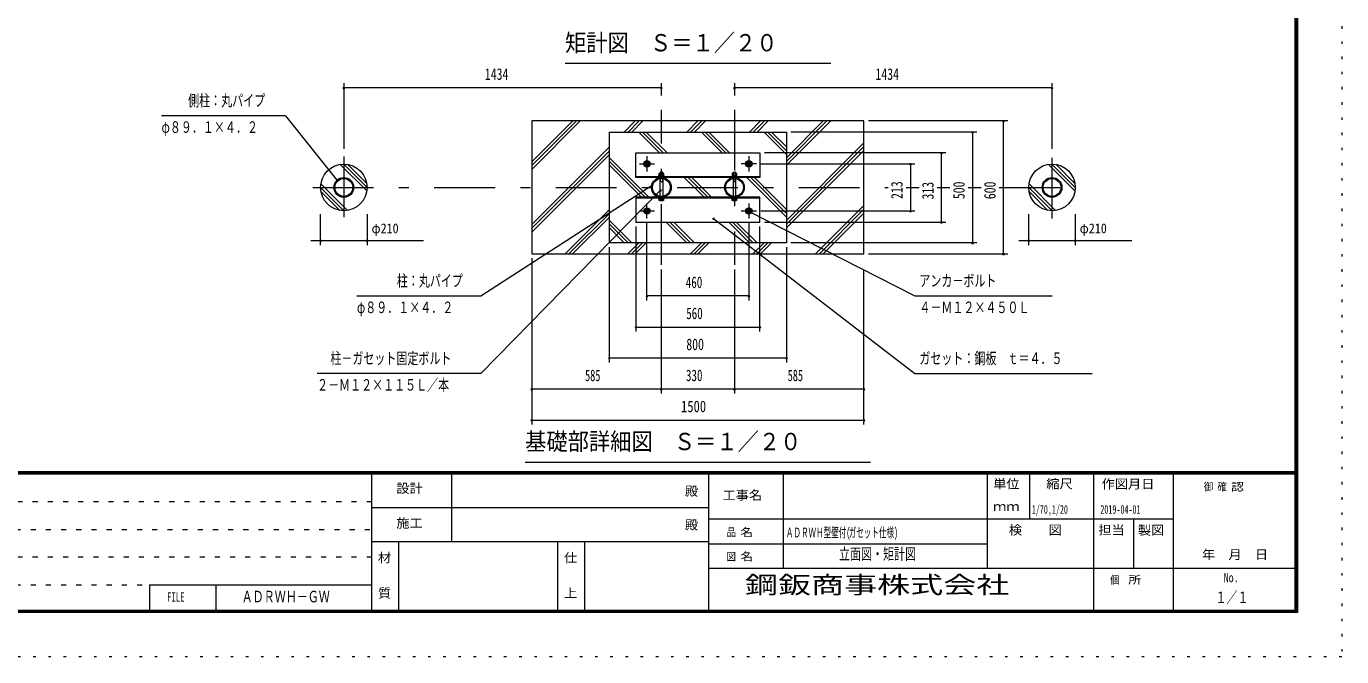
# Model space of a CAD drawing. Units: millimetres, scale not verified, with parts at other scales. Extents: x -34086 to 34091, y -14700 to 14700.
# Drawn here: x 13301 to 34091, y -14700 to -4742 of the extents above; entities that cross this region are included whole.
import ezdxf
from ezdxf.enums import TextEntityAlignment as Align

# ---------------------------------------------------------------- set-up
doc = ezdxf.new("R2010")
doc.units = ezdxf.units.MM
doc.header["$LTSCALE"] = 80
for name, pattern in [('USER1', [3, 1, -2]), ('USER3', [24, 12, -5, 2, -5]), ('USER4', [3, 0.5, -2.5])]:
    doc.linetypes.add(name, pattern=pattern)
doc.layers.add('0-1_0-F1TEXT', color=7, linetype='Continuous')
doc.layers.add('0-E_2-5DIM', color=7, linetype='Continuous')
for name, color, linetype, lineweight in [('0-6_2-02BOLD', 7, 'Continuous', 18), ('0-8_2-22CENTER', 3, 'USER3', 18), ('0-9_2-42THIN', 4, 'Continuous', 18), ('0-A_2-52DIM', 3, 'Continuous', 18), ('0-B_2-62HATCH', 2, 'Continuous', 18), ('0-C_F-F1PAPER', 5, 'Continuous', 18), ('0-D_F-E_J_ADD', 5, 'USER4', 18)]:
    doc.layers.add(name, color=color, linetype=linetype, lineweight=lineweight)
doc.styles.add('ＭＳ ゴシック', font='')
doc.styles.get('ＭＳ ゴシック').set_extended_font_data('MS Gothic')

msp = doc.modelspace()

# ---------------------------------------------------------------- linework, layer by layer
at = {"layer": '0-6_2-02BOLD'}
for p, q in [((23321.07, -7065.21), (23321.07, -7097.05)), ((23355.42, -7097.05), (23355.42, -7065.21)), ((24472.25, -7062.05), (24472.25, -7052.14)), ((24476.07, -7097.05), (24476.07, -7065.21)), ((24510.43, -7097.05), (24510.43, -7065.21)), ((24527.6, -7065.21), (24527.6, -7097.05)), ((22935.74, -7115.6), (24895.75, -7115.6)), ((23317.24, -7426.75), (23317.24, -7147.44)), ((23359.25, -7198.09), (23317.24, -7198.09)), ((23327.75, -7107.54), (23338.25, -7097.05)), ((23338.25, -7107.54), (23348.75, -7097.05)), ((23359.25, -7147.44), (23359.25, -7426.75)), ((23375.87, -7097.05), (23375.87, -7107.54)), ((23380.25, -7107.54), (23380.25, -7115.6)), ((24451.25, -7107.54), (24451.25, -7115.6)), ((24455.63, -7097.05), (24455.63, -7107.54)), ((24472.25, -7147.44), (24472.25, -7426.75)), ((24514.25, -7198.09), (24472.25, -7198.09)), ((24482.75, -7107.54), (24493.25, -7097.05)), ((24493.25, -7107.54), (24503.75, -7097.05)), ((24514.25, -7426.75), (24514.25, -7147.44)), ((24895.75, -7458.6), (22935.74, -7458.6)), ((23296.25, -7466.65), (23296.25, -7458.6)), ((23321.07, -7466.65), (23321.07, -7491.48)), ((23355.42, -7491.48), (23355.42, -7466.65)), ((23372.6, -7466.65), (23372.6, -7491.48)), ((24451.25, -7466.65), (24451.25, -7458.6)), ((24476.07, -7466.65), (24476.07, -7491.48)), ((24510.43, -7466.65), (24510.43, -7491.48))]:
    msp.add_line(p, q, dxfattribs=at)
for points in [[(21290.75, -8337.1), (26540.75, -8337.1), (26540.75, -6237.1), (21290.75, -6237.1)], [(22515.75, -8162.1), (22515.75, -6412.1), (25315.75, -6412.1), (25315.75, -8162.1)], [(22935.74, -7131.35), (22935.74, -6739.35), (24895.75, -6739.35), (24895.75, -7131.35)], [(23127.93, -6944.1), (23145.1, -6914.35), (23127.93, -6884.6), (23093.57, -6884.6), (23076.4, -6914.35), (23093.57, -6944.1)], [(24737.93, -6944.1), (24755.1, -6914.35), (24737.93, -6884.6), (24703.57, -6884.6), (24686.4, -6914.35), (24703.57, -6944.1)], [(24895.75, -7834.85), (24895.75, -7442.85), (22935.74, -7442.85), (22935.74, -7834.85)], [(23127.93, -7630.1), (23093.57, -7630.1), (23076.4, -7659.85), (23093.57, -7689.6), (23127.93, -7689.6), (23145.1, -7659.85)], [(24703.57, -7689.6), (24737.93, -7689.6), (24755.1, -7659.85), (24737.93, -7630.1), (24703.57, -7630.1), (24686.4, -7659.85)]]:
    msp.add_lwpolyline(points, close=True, dxfattribs=at)
for points in [[(23303.9, -7097.05), (23303.9, -7065.21), (23309.38, -7062.05), (23367.12, -7062.05), (23372.6, -7065.21), (23372.6, -7097.05)], [(23359.25, -7052.14), (23352.25, -7045.14), (23324.25, -7045.14), (23317.24, -7052.14)], [(23359.25, -7062.05), (23359.25, -7052.14), (23317.24, -7052.14), (23317.24, -7062.05)], [(24527.6, -7065.21), (24522.12, -7062.05), (24464.38, -7062.05), (24458.9, -7065.21), (24458.9, -7097.05)], [(24514.25, -7062.05), (24514.25, -7052.14), (24472.25, -7052.14), (24479.25, -7045.14), (24507.25, -7045.14), (24514.25, -7052.14)], [(23380.25, -7107.54), (23296.25, -7107.54), (23296.25, -7115.6)], [(23300.63, -7107.54), (23300.63, -7097.05), (23375.87, -7097.05)], [(24451.25, -7107.54), (24535.25, -7107.54), (24535.25, -7115.6)], [(24530.87, -7107.54), (24530.87, -7097.05), (24455.63, -7097.05)], [(23296.25, -7466.65), (23380.25, -7466.65), (23380.25, -7458.6)], [(23372.6, -7491.48), (23367.12, -7494.65), (23309.38, -7494.65), (23303.9, -7491.48), (23303.9, -7466.65)], [(24451.25, -7466.65), (24535.25, -7466.65), (24535.25, -7458.6)], [(24464.38, -7494.65), (24458.9, -7491.48), (24458.9, -7466.65)], [(24527.6, -7466.65), (24527.6, -7491.48), (24522.12, -7494.65), (24464.38, -7494.65)]]:
    msp.add_lwpolyline(points, dxfattribs=at)
for centre, radius in [((18319.25, -7287.1), 367.5), ((23110.75, -6914.35), 49), ((23110.75, -6914.35), 37.62), ((23110.75, -6914.35), 28.88), ((23110.75, -6914.35), 21), ((24720.75, -6914.35), 49), ((24720.75, -6914.35), 37.62), ((24720.75, -6914.35), 28.88), ((24720.75, -6914.35), 21), ((29512.25, -7287.1), 367.5), ((18319.25, -7287.1), 155.93), ((18319.25, -7287.1), 141.22), ((23338.25, -7287.1), 155.93), ((23338.25, -7287.1), 141.22), ((24493.25, -7287.1), 155.93), ((24493.25, -7287.1), 141.22), ((29512.25, -7287.1), 155.93), ((29512.25, -7287.1), 141.22), ((23110.75, -7659.85), 49), ((23110.75, -7659.85), 37.62), ((23110.75, -7659.85), 28.88), ((23110.75, -7659.85), 21), ((24720.75, -7659.85), 49), ((24720.75, -7659.85), 37.62), ((24720.75, -7659.85), 28.88), ((24720.75, -7659.85), 21)]:
    msp.add_circle(centre, radius, dxfattribs=at)
for centre, radius, start, end in [((23312.48, -7075.29), 13.24, 49.5701, 90), ((23338.25, -7110.27), 48.23, 69.13593, 110.86406), ((23364.01, -7075.29), 13.24, 90, 130.42989), ((24467.48, -7075.29), 13.24, 49.5701, 90), ((24493.25, -7110.27), 48.23, 69.13593, 110.86406), ((24519.02, -7075.29), 13.24, 90, 130.42989), ((23312.48, -7481.41), 13.24, 270, 310.42989), ((23338.25, -7446.42), 48.23, 249.13593, 290.86406), ((23364.01, -7481.41), 13.24, 229.5701, 270), ((24467.48, -7481.41), 13.24, 270, 310.42989), ((24493.25, -7446.42), 48.23, 249.13593, 290.86406), ((24519.02, -7481.41), 13.24, 229.5701, 270)]:
    msp.add_arc(centre, radius, start, end, dxfattribs=at)
at = {"layer": '0-8_2-22CENTER'}
for p, q in [((23338.25, -8512.1), (23338.25, -6062.09)), ((24493.25, -6062.1), (24493.25, -8512.1)), ((18319.25, -6797.1), (18319.25, -7777.1)), ((23110.75, -6794.84), (23110.75, -7033.85)), ((24720.75, -6794.84), (24720.75, -7033.85)), ((29512.25, -7777.1), (29512.25, -6797.1)), ((22991.24, -6914.35), (23230.25, -6914.35)), ((24840.26, -6914.35), (24601.25, -6914.35)), ((17829.25, -7287.1), (26922.17, -7287.1)), ((27205.75, -7287.1), (27410.15, -7287.1)), ((27695.75, -7287.1), (27898.12, -7287.1)), ((28185.75, -7287.1), (28393.38, -7287.1)), ((28675.75, -7287.1), (30002.25, -7287.1)), ((23230.25, -7659.85), (22991.24, -7659.85)), ((23110.75, -7779.35), (23110.75, -7540.34)), ((24840.26, -7659.85), (24601.25, -7659.85)), ((24720.75, -7540.34), (24720.75, -7779.35))]:
    msp.add_line(p, q, dxfattribs=at)
at = {"layer": '0-9_2-42THIN'}
for p, q in [((23322.5, -7062.05), (23322.5, -7046.89)), ((23354, -7046.89), (23354, -7062.05)), ((24477.5, -7062.05), (24477.5, -7046.89)), ((24509, -7046.89), (24509, -7062.05))]:
    msp.add_line(p, q, dxfattribs=at)
for points in [[(23317.24, -7207.18), (23322.5, -7198.09), (23322.5, -7146.75)], [(23354, -7146.75), (23354, -7198.09), (23359.25, -7207.18)], [(24477.5, -7146.75), (24477.5, -7198.09), (24472.25, -7207.18)], [(24514.25, -7207.18), (24509, -7198.09), (24509, -7146.75)]]:
    msp.add_lwpolyline(points, dxfattribs=at)
for centre in [(23110.75, -6914.35), (24720.75, -6914.35), (23110.75, -7659.85), (24720.75, -7659.85)]:
    msp.add_circle(centre, 15.75, dxfattribs=at)
at = {"layer": '0-A_2-52DIM'}
for p, q in [((26015.75, -5327.1), (21815.75, -5327.1)), ((18333.25, -5712.53), (18305.25, -5712.53)), ((18319.25, -5642.53), (18319.25, -6675.54)), ((23338.25, -5712.53), (18319.25, -5712.53)), ((23352.25, -5712.53), (23324.25, -5712.53)), ((23338.25, -5832.9), (23338.25, -5642.53)), ((24507.25, -5712.53), (24479.25, -5712.53)), ((24493.25, -5642.53), (24493.25, -5832.9)), ((29512.25, -5712.53), (24493.25, -5712.53)), ((29526.25, -5712.53), (29498.25, -5712.53)), ((29512.25, -6675.54), (29512.25, -5642.53)), ((17397.96, -6154.7), (15437.96, -6154.7)), ((17397.96, -6154.7), (18216.03, -7179.44)), ((28325.75, -6412.1), (25385.75, -6412.1)), ((28815.75, -6237.1), (26610.75, -6237.1)), ((28269.75, -6412.1), (28241.75, -6412.1)), ((28255.75, -6412.1), (28255.75, -8162.1)), ((28759.75, -6237.1), (28731.75, -6237.1)), ((28745.75, -8337.1), (28745.75, -6237.1)), ((27835.75, -6739.35), (24965.75, -6739.35)), ((27779.75, -6739.35), (27751.75, -6739.35)), ((27765.75, -7834.85), (27765.75, -6739.35)), ((24910.25, -6914.35), (27345.75, -6914.35)), ((27289.75, -6914.35), (27261.75, -6914.35)), ((27275.75, -6914.35), (27275.75, -7659.85)), ((18230.03, -7179.44), (18202.03, -7179.44)), ((20485.75, -9002.1), (23193.4, -7251.66)), ((23207.4, -7251.66), (23179.4, -7251.66)), ((23340.99, -7329.82), (23312.99, -7329.82)), ((24741.46, -7667.12), (24713.46, -7667.12)), ((24727.46, -7667.12), (27345.75, -9002.1)), ((27345.75, -7659.85), (24910.25, -7659.85)), ((27289.75, -7659.85), (27261.75, -7659.85)), ((17951.75, -8197.1), (17951.75, -7707.1)), ((18686.75, -7707.1), (18686.75, -8197.1)), ((23110.75, -9072.1), (23110.75, -7849.36)), ((24177.83, -7776.36), (24149.83, -7776.36)), ((24163.83, -7776.36), (27345.75, -10227.1)), ((24720.75, -7849.36), (24720.75, -9072.1)), ((24965.75, -7834.85), (27835.75, -7834.85)), ((27779.75, -7834.85), (27751.75, -7834.85)), ((29144.75, -8197.1), (29144.75, -7707.1)), ((29879.75, -7707.1), (29879.75, -8197.1)), ((22935.74, -7904.85), (22935.74, -9562.1)), ((24895.75, -9562.1), (24895.75, -7904.85)), ((17796.36, -8127.1), (19579.25, -8127.1)), ((17965.75, -8127.1), (17937.75, -8127.1)), ((18700.75, -8127.1), (18672.75, -8127.1)), ((22515.75, -10052.1), (22515.75, -8232.1)), ((25315.75, -8232.1), (25315.75, -10052.1)), ((28325.75, -8162.1), (25385.75, -8162.1)), ((28269.75, -8162.1), (28241.75, -8162.1)), ((28989.36, -8127.1), (30772.25, -8127.1)), ((29158.75, -8127.1), (29130.75, -8127.1)), ((29893.75, -8127.1), (29865.75, -8127.1)), ((21290.75, -8407.1), (21290.75, -11032.1)), ((26610.75, -8337.1), (28815.75, -8337.1)), ((28759.75, -8337.1), (28731.75, -8337.1)), ((23338.25, -10542.1), (23338.25, -8582.1)), ((24493.25, -8582.1), (24493.25, -10542.1)), ((26540.75, -11032.1), (26540.75, -8582.1)), ((18525.75, -9002.1), (20485.75, -9002.1)), ((23124.75, -9002.1), (23096.75, -9002.1)), ((24720.75, -9002.1), (23110.75, -9002.1)), ((24734.75, -9002.1), (24706.75, -9002.1)), ((27345.75, -9002.1), (29515.75, -9002.1)), ((22949.75, -9492.1), (22921.75, -9492.1)), ((22935.74, -9492.1), (24895.75, -9492.1)), ((24909.75, -9492.1), (24881.75, -9492.1)), ((22529.75, -9982.1), (22501.75, -9982.1)), ((25315.75, -9982.09), (22515.75, -9982.09)), ((25329.75, -9982.1), (25301.75, -9982.1)), ((27345.74, -10227.1), (30145.74, -10227.1)), ((21304.75, -10472.1), (21276.75, -10472.1)), ((26540.75, -10472.1), (21290.75, -10472.1)), ((23352.25, -10472.1), (23324.25, -10472.1)), ((24507.25, -10472.1), (24479.25, -10472.1)), ((26554.75, -10472.1), (26526.75, -10472.1)), ((21304.75, -10962.1), (21276.75, -10962.1)), ((21290.75, -10962.1), (26540.75, -10962.1)), ((26554.75, -10962.1), (26526.75, -10962.1)), ((21185.75, -11627.1), (26645.75, -11627.1))]:
    msp.add_line(p, q, dxfattribs=at)
msp.add_lwpolyline([(23326.99, -7329.82), (20485.75, -10227.1), (17895.74, -10227.1)], dxfattribs=at)
for centre in [(18319.25, -5712.53), (23338.25, -5712.53), (24493.25, -5712.53), (29512.25, -5712.53), (28255.75, -6412.1), (28745.75, -6237.1), (27765.75, -6739.35), (27275.75, -6914.35), (18216.03, -7179.44), (23193.4, -7251.66), (23326.99, -7329.82), (24727.46, -7667.12), (27275.75, -7659.85), (24163.83, -7776.36), (27765.75, -7834.85), (17951.75, -8127.1), (18686.75, -8127.1), (28255.75, -8162.1), (29144.75, -8127.1), (29879.75, -8127.1), (28745.75, -8337.1), (23110.75, -9002.1), (24720.75, -9002.1), (22935.75, -9492.1), (24895.75, -9492.1), (22515.75, -9982.1), (25315.75, -9982.1), (21290.75, -10472.1), (23338.25, -10472.1), (24493.25, -10472.1), (26540.75, -10472.1), (21290.75, -10962.1), (26540.75, -10962.1)]:
    msp.add_arc(centre, 14, 180, 0, dxfattribs=at)
at = {"layer": '0-B_2-62HATCH'}
for p, q in [((21290.75, -7001.65), (22055.3, -6237.1)), ((21995.9, -6237.1), (21290.75, -6942.25)), ((21290.75, -6882.85), (21936.5, -6237.1)), ((22751.45, -6412.1), (22926.46, -6237.1)), ((22985.86, -6237.1), (22810.85, -6412.1)), ((22870.25, -6412.1), (23045.25, -6237.1)), ((22981.35, -6412.1), (23308.6, -6739.35)), ((23040.75, -6412.1), (23368, -6739.35)), ((23427.4, -6739.35), (23100.15, -6412.1)), ((23741.4, -6412.1), (23916.4, -6237.1)), ((23975.8, -6237.1), (23800.8, -6412.1)), ((23860.2, -6412.1), (24035.2, -6237.1)), ((24298.55, -6739.35), (23971.3, -6412.1)), ((24030.7, -6412.1), (24357.95, -6739.35)), ((24090.1, -6412.1), (24417.34, -6739.35)), ((24731.35, -6412.1), (24906.35, -6237.1)), ((24965.75, -6237.1), (24790.75, -6412.1)), ((24850.15, -6412.1), (25025.15, -6237.1)), ((24961.25, -6412.1), (25315.75, -6766.6)), ((25020.65, -6412.1), (25315.75, -6707.2)), ((25315.75, -6647.8), (25080.04, -6412.1)), ((25315.75, -6817.65), (25896.3, -6237.1)), ((25955.7, -6237.1), (25315.75, -6877.05)), ((25315.75, -6936.44), (26015.1, -6237.1)), ((21290.75, -7872.8), (22515.75, -6647.8)), ((26540.75, -6582.6), (25315.75, -7807.6)), ((26540.75, -6642), (25315.75, -7867)), ((22515.75, -6707.2), (21290.75, -7932.2)), ((21290.75, -7991.6), (22515.75, -6766.6)), ((22515.75, -6817.65), (23140.95, -7442.85)), ((25315.75, -7926.39), (26540.75, -6701.39)), ((18262.97, -6923.93), (18682.42, -7343.38)), ((18686.75, -7288.32), (18318.03, -6919.6)), ((18382.99, -6925.17), (18681.18, -7223.35)), ((23081.55, -7442.85), (22515.75, -6877.05)), ((22515.75, -6936.44), (23022.15, -7442.85)), ((29455.97, -6923.93), (29875.41, -7343.38)), ((29879.75, -7288.32), (29511.03, -6919.6)), ((29575.99, -6925.17), (29874.18, -7223.35)), ((18375.53, -7650.26), (17956.08, -7230.82)), ((23700.6, -7131.35), (24012.1, -7442.85)), ((24071.5, -7442.85), (23759.99, -7131.35)), ((23819.39, -7131.35), (24130.89, -7442.85)), ((25315.75, -7756.55), (24690.55, -7131.35)), ((24749.95, -7131.35), (25315.75, -7697.15)), ((25315.75, -7637.75), (24809.35, -7131.35)), ((29568.53, -7650.26), (29149.08, -7230.82)), ((17951.75, -7285.88), (18320.47, -7654.59)), ((18255.5, -7649.03), (17957.32, -7350.85)), ((29144.75, -7285.88), (29513.47, -7654.59)), ((29448.5, -7649.03), (29150.32, -7350.85)), ((22515.75, -7637.75), (21816.4, -8337.1)), ((25776.2, -8337.1), (26540.75, -7572.55)), ((26540.75, -7631.95), (25835.6, -8337.1)), ((25895, -8337.1), (26540.75, -7691.34)), ((21875.8, -8337.1), (22515.75, -7697.15)), ((22515.75, -7756.55), (21935.2, -8337.1)), ((22515.75, -7807.6), (22870.24, -8162.1)), ((22810.85, -8162.1), (22515.75, -7867)), ((23741.4, -8162.1), (23414.15, -7834.85)), ((23800.8, -8162.1), (23473.55, -7834.85)), ((23532.94, -7834.85), (23860.2, -8162.1)), ((24404.1, -7834.85), (24731.35, -8162.1)), ((24790.75, -8162.1), (24463.5, -7834.85)), ((24522.89, -7834.85), (24850.14, -8162.1)), ((22751.45, -8162.1), (22515.75, -7926.39)), ((22981.35, -8162.1), (22806.35, -8337.1)), ((22865.75, -8337.1), (23040.75, -8162.1)), ((23100.15, -8162.1), (22925.15, -8337.1)), ((23971.3, -8162.1), (23796.3, -8337.1)), ((24030.7, -8162.1), (23855.7, -8337.1)), ((23915.1, -8337.1), (24090.1, -8162.1)), ((24961.25, -8162.1), (24786.25, -8337.1)), ((24845.65, -8337.1), (25020.65, -8162.1)), ((25080.04, -8162.1), (24905.05, -8337.1))]:
    msp.add_line(p, q, dxfattribs=at)
at = {"layer": '0-C_F-F1PAPER'}
for p, q in [((33355.86, -11781), (-6754.13, -11781)), ((-6754.13, -11784.5), (33355.86, -11784.5)), ((33355.86, -11788), (-6754.13, -11788)), ((-6754.13, -11791.5), (33355.86, -11791.5)), ((33355.86, -11795), (-6754.13, -11795)), ((-6754.13, -11798.5), (33355.86, -11798.5)), ((33355.86, -11802), (-6754.13, -11802)), ((-6754.13, -11805.5), (33355.86, -11805.5)), ((33355.86, -11809), (-6754.13, -11809)), ((-6754.13, -11812.5), (33355.86, -11812.5)), ((33355.86, -11816), (-6754.13, -11816)), ((18760.87, -14000), (18760.87, -11816)), ((20020.87, -11816), (20020.87, -12880)), ((24080.87, -11816), (24080.87, -14000)), ((25270.87, -13300), (25270.87, -11816)), ((28490.87, -13300), (28490.87, -11816)), ((29155.87, -11816), (29155.87, -12530)), ((30170.87, -14000), (30170.87, -11816)), ((31430.87, -14000), (31430.87, -11816)), ((24080.87, -12348), (18760.87, -12348)), ((31430.87, -12530), (24080.87, -12530)), ((30800.86, -12530), (30800.86, -13300)), ((18760.87, -12880), (24080.87, -12880)), ((19180.87, -12880), (19180.87, -14000)), ((21700.87, -14000), (21700.87, -12880)), ((22120.87, -12880), (22120.87, -14000)), ((24080.87, -12915), (28490.87, -12915)), ((24080.87, -13300), (33390.86, -13300)), ((15249.67, -13563.2), (18760.87, -13563.2)), ((15249.67, -13563.2), (15249.67, -14000)), ((16299.67, -14000), (16299.67, -13563.2))]:
    msp.add_line(p, q, dxfattribs=at)
at = {"layer": '0-C_F-F1PAPER', "color": 6, "linetype": 'USER1'}
for p, q in [((18760.87, -12252.8), (-6789.13, -12252.8)), ((-6789.13, -12689.6), (18760.87, -12689.6)), ((18760.87, -13126.4), (-6789.13, -13126.4)), ((-6789.13, -13563.2), (15249.67, -13563.2))]:
    msp.add_line(p, q, dxfattribs=at)
at = {"layer": '0-C_F-F1PAPER'}
for points in [[(33390.86, -14000), (-6789.13, -14000), (-6789.13, 14140), (33390.86, 14140)], [(33387.36, -13996.5), (-6785.63, -13996.5), (-6785.63, 14136.5), (33387.36, 14136.5)], [(33383.86, -13993), (33383.86, 14133), (-6782.13, 14133), (-6782.13, -13993)], [(33380.36, -13989.5), (-6778.63, -13989.5), (-6778.63, 14129.5), (33380.36, 14129.5)], [(33376.86, -13986), (33376.86, 14126), (-6775.13, 14126), (-6775.13, -13986)], [(33373.36, -13982.5), (-6771.63, -13982.5), (-6771.63, 14122.5), (33373.36, 14122.5)], [(33369.86, -13979), (33369.86, 14119), (-6768.13, 14119), (-6768.13, -13979)], [(33366.37, -13975.5), (-6764.63, -13975.5), (-6764.63, 14115.5), (33366.37, 14115.5)], [(33362.86, -13972), (-6761.13, -13972), (-6761.13, 14112), (33362.86, 14112)], [(33359.36, -13968.5), (-6757.63, -13968.5), (-6757.63, 14108.5), (33359.36, 14108.5)], [(33355.86, -13965), (33355.86, 14105), (-6754.13, 14105), (-6754.13, -13965)]]:
    msp.add_lwpolyline(points, close=True, dxfattribs=at)
at = {"layer": '0-D_F-E_J_ADD'}
msp.add_lwpolyline([(34090.87, -14700), (-7489.13, -14700), (-7489.13, 14700), (34090.87, 14700)], close=True, dxfattribs=at)

# ---------------------------------------------------------------- texts
at = {"layer": '0-1_0-F1TEXT', "style": 'ＭＳ ゴシック'}
for s, height, width, p in [('1/70,1/20', 136.8, 0.65, (29192.52, -12483.38)), ('2019-04-01', 136.8, 0.65, (30275.86, -12483.38)), ('ＡＤＲＷＨ型壁付(', 155, 0.55, (25305.87, -12862.5)), ('ガセット仕様)', 155, 0.55, (26299.57, -12862.5)), ('立面図・矩計図', 182.3, 0.7, (26145.87, -13222.63)), ('ＡＤＲＷＨ－ＧＷ', 182.3, 0.7, (16705.09, -13896.73)), ('１／１', 182.3, 0.7, (32095.86, -13908.29))]:
    msp.add_text(s, height=height, dxfattribs=dict(at, width=width)).set_placement(p, align=Align.BOTTOM_LEFT)
at = {"layer": '0-A_2-52DIM', "color": 7, "style": 'ＭＳ ゴシック'}
for s, height, width, p in [('矩計図\u3000Ｓ＝１／２０', 273.5, 0.9, (21815.75, -5219.79)), ('1434', 182.3, 0.75, (20548.03, -5642.53)), ('1434', 182.3, 0.75, (26722.03, -5642.53)), ('側柱：丸パイプ', 182.3, 0.7, (15857.96, -6059.82)), ('φ８９．１×４．２', 182.3, 0.7, (15437.96, -6479.83)), ('φ210', 155, 0.9, (18756.75, -8057.1)), ('φ210', 155, 0.9, (29949.75, -8057.1)), ('柱：丸パイプ', 182.3, 0.7, (19155.75, -8907.23)), ('460', 182.3, 0.7, (23724.19, -8932.09)), ('アンカ－ボルト', 182.3, 0.7, (27415.75, -8907.23)), ('φ８９．１×４．２', 182.3, 0.7, (18525.74, -9327.23)), ('４－Ｍ１２×４５０Ｌ', 182.3, 0.7, (27415.75, -9327.23)), ('560', 182.3, 0.7, (23731.03, -9422.09)), ('800', 182.3, 0.75, (23731.78, -9912.1)), ('柱－ガセット固定ボルト', 182.3, 0.7, (18105.75, -10132.23)), ('ガセット：鋼板\u3000ｔ＝４．５', 182.3, 0.7, (27415.74, -10132.23)), ('585', 182.3, 0.65, (22132.64, -10402.1)), ('330', 182.3, 0.7, (23726.99, -10402.1)), ('585', 182.3, 0.65, (25335.15, -10402.1)), ('２－Ｍ１２×１１５Ｌ／本', 182.3, 0.7, (17895.74, -10552.23)), ('1500', 182.3, 0.8, (23648.37, -10892.1)), ('基礎部詳細図\u3000Ｓ＝１／２０', 273.5, 0.9, (21185.75, -11519.79))]:
    msp.add_text(s, height=height, dxfattribs=dict(at, width=width)).set_placement(p, align=Align.BOTTOM_LEFT)
at = {"layer": '0-A_2-52DIM', "color": 7, "style": 'ＭＳ ゴシック', "width": 0.75}
for s, p in [('213', (27205.75, -7469.04)), ('313', (27695.75, -7478.9)), ('500', (28185.75, -7472.52)), ('600', (28675.75, -7473.1))]:
    msp.add_text(s, height=182.3, rotation=90, dxfattribs=at).set_placement(p, align=Align.BOTTOM_LEFT)
at = {"layer": '0-C_F-F1PAPER', "color": 7, "style": 'ＭＳ ゴシック'}
for s, height, width, p in [('設計', 145.9, 1.05, (19149.37, -12157.36)), ('殿', 145.9, 1.05, (23709.87, -12202.1)), ('工事名', 145.9, 1.05, (24304.87, -12265.1)), ('単位', 145.9, 1.05, (28581.87, -12086.6)), ('縮尺', 145.9, 1.05, (29421.87, -12086.6)), ('作図月日', 145.9, 1.05, (30295.32, -12088.03)), ('御 ', 124, 0.85, (31910.72, -12116.2)), ('確 ', 124, 0.85, (32126.86, -12116.2)), ('認', 124, 1.2, (32343, -12116.2)), ('ｍｍ', 145.9, 1.05, (28581.87, -12443.6)), ('施工', 145.9, 1.05, (19149.37, -12706.1)), ('殿', 145.9, 1.05, (23709.87, -12734.1)), ('品 ', 124, 0.85, (24369.62, -12834.5)), ('名', 124, 1.2, (24585.76, -12834.5)), ('検\u3000\u3000図', 145.9, 1.05, (28830.37, -12814.6)), ('担当', 145.9, 1.05, (30244.37, -12814.6)), ('製図', 145.9, 1.05, (30868.74, -12818.04)), ('材', 145.9, 1.05, (18858.87, -13252.1)), ('仕', 145.9, 1.05, (21798.87, -13252.1)), ('図 ', 124, 0.85, (24369.62, -13219.5)), ('名', 124, 1.2, (24585.76, -13219.5)), ('\u3000年\u3000月\u3000日', 145.9, 1.05, (31674.1, -13202.3)), ('個  ', 124, 0.85, (30429.87, -13587)), ('所', 124, 1.2, (30718.05, -13587)), ('No.', 145.9, 0.8, (32225.37, -13567.1)), ('FILE', 145.9, 0.7, (15524.42, -13873.7)), ('質', 145.9, 1.05, (18858.87, -13812.1)), ('上', 145.9, 1.05, (21798.87, -13812.1))]:
    msp.add_text(s, height=height, dxfattribs=dict(at, width=width)).set_placement(p, align=Align.BOTTOM_LEFT)
at = {"layer": '0-E_2-5DIM', "style": 'ＭＳ ゴシック', "width": 1.4}
msp.add_text('鋼鈑商事株式会社', height=273.5, dxfattribs=at).set_placement((24659.37, -13783.52), align=Align.BOTTOM_LEFT)

doc.saveas('drawing.dxf')
